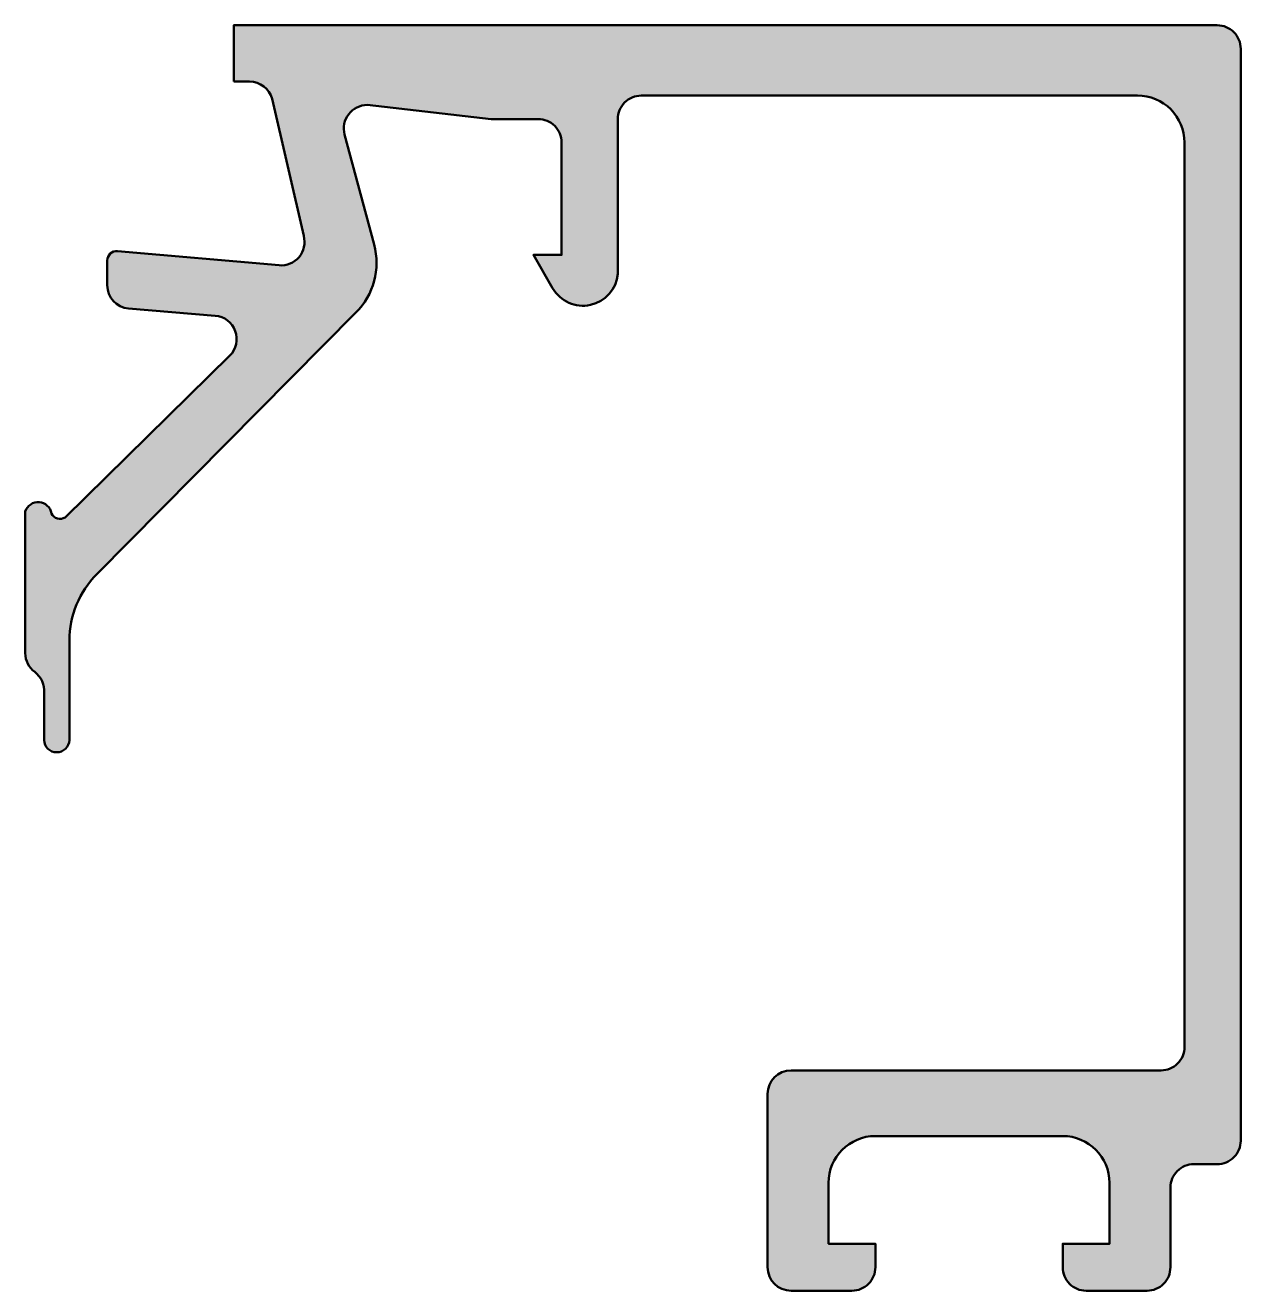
# Model space of a CAD drawing. Extents: x -4 to 22, y -27 to 0.
import ezdxf

# ---------------------------------------------------------------- set-up
doc = ezdxf.new("R2010")
doc.units = 0
doc.layers.add('0S-Alu contour', color=7, linetype='Continuous', lineweight=50)
doc.layers.add('0S-Alu hatch', color=252, linetype='Continuous', lineweight=25)

# ---------------------------------------------------------------- blocks, each defined once
blk = doc.blocks.new('188610__2D84DF5A_9566_4FF4_A302_E1FE6FEE990E_')
at = {"layer": '0S-Alu hatch'}
h = blk.add_hatch(color=256, dxfattribs=at)
edge = h.paths.add_edge_path()
edge.add_line((0.5, -1.20001220703125), (0.8369979858398441, -1.20001220703125))
edge.add_ellipse((0.8373748736087213, -1.698129857810147), major_axis=(-0.4981177933600426, 0), ratio=1, start_angle=194.7849358881762, end_angle=270.04335135354523, ccw=False)
edge.add_line((1.319000244140625, -1.571014404296875), (1.995002746582031, -4.492984771728515))
edge.add_ellipse((1.511470930152408, -4.62228875051399), major_axis=(-0.5005222636701439, 0), ratio=1, start_angle=85.1326183439088, end_angle=194.971474671667, ccw=False)
edge.add_line((1.469001770019529, -5.121006011962893), (-1.983001708984375, -4.81900405883789))
edge.add_arc((-2.000097428706193, -5.018171276399616), 0.1998995852524133, 85.09398406941837, 179.9535411302847)
edge.add_line((-2.199996948242187, -5.01800918579102), (-2.199996948242187, -5.547008514404295))
edge.add_arc((-1.700283569074169, -5.547197124063372), 0.4997134147620246, 179.9783745295333, 264.9807980324283)
edge.add_line((-1.744003295898437, -6.044994354248047), (0.1063804626464841, -6.19683837890625))
edge.add_ellipse((0.0642992872682494, -6.694553735843005), major_axis=(-0.4994911429163638, 0), ratio=1, start_angle=134.8194325658601, end_angle=265.1672114210391, ccw=False)
edge.add_line((0.4163780212402325, -7.048858642578125), (-3.100341796875, -10.50033569335937))
edge.add_ellipse((-3.208469390869143, -10.33209025069661), major_axis=(-0.199995263843304, 0), ratio=1, start_angle=24.542256927016695, end_angle=122.7279507786424, ccw=False)
edge.add_arc((-3.675735514404546, -10.46311090666817), 0.2893402009049104, 9.53912668103894, 161.4222630945793)
edge.add_line((-3.949998855590823, -10.37092971801759), (-3.949998855590819, -13.39865742436914))
edge.add_arc((-3.449998855590787, -13.39865742436915), 0.5000000000000329, 180, 233.1349635889985)
edge.add_ellipse((-4.052680887786275, -14.20237552305609), major_axis=(-0.5045837018826079, 0), ratio=1, start_angle=175.0260589006471, end_angle=233.1349635890009, ccw=False)
edge.add_line((-3.549997329711912, -14.24612426757813), (-3.549997329711914, -15.24996948242187))
edge.add_arc((-3.279513359069824, -15.24153434577916), 0.2706154650135358, 181.7862099046666, 358.2137900953334)
edge.add_line((-3.009029388427734, -15.24996948242187), (-3.009037017822265, -13.1251106262207))
edge.add_ellipse((-1.006400665246994, -13.12663506893191), major_axis=(-2.002636932791754, 0), ratio=1, start_angle=315.0223400847134, end_angle=359.9563854333871, ccw=False)
edge.add_line((-2.423030853271485, -11.71110916137696), (3.110000610351563, -6.127990722656251))
edge.add_arc((2.046545649105413, -5.066779044348758), 1.502367025987742, 315.0604944768676, 374.95863636598)
edge.add_line((3.498001098632812, -4.678985595703128), (2.868652343749999, -2.329406738281249))
edge.add_ellipse((3.351596119917219, -2.199994440166184), major_axis=(-0.4999822335264283, 0), ratio=1, start_angle=-90.00226737133482, end_angle=15.000874823385516, ccw=False)
edge.add_line((3.351615905761718, -1.700012207031249), (6.000000000000001, -2))
edge.add_line((6.000000000000001, -2), (7, -2))
edge.add_ellipse((7.000239304143123, -2.499760695856876), major_axis=(-0.4997607531507673, 0), ratio=1, start_angle=179.9725646364607, end_angle=270.0274353635385, ccw=False)
edge.add_line((7.5, -2.500000000000008), (7.499999999999999, -4.899993896484375))
edge.add_line((7.499999999999999, -4.899993896484375), (6.900001525878905, -4.899993896484375))
edge.add_line((6.900001525878905, -4.899993896484375), (7.309783935546875, -5.609771728515625))
edge.add_arc((7.956878696565703, -5.238234598710809), 0.7461712059317308, 209.8627989284283, 354.8152630996148)
edge.add_line((8.69999694824219, -5.305664062499997), (8.699996948242188, -2.000000000000002))
edge.add_ellipse((9.1997592028197, -1.999762254577511), major_axis=(-0.4997623111272849, 0), ratio=1, start_angle=-90.02725657681162, end_angle=0.02725657679940241, ccw=False)
edge.add_line((9.199996948242188, -1.499999999999998), (19.80000305175781, -1.5))
edge.add_ellipse((19.80051816637699, -2.49948488538081), major_axis=(-0.999485018120713, 0), ratio=1, start_angle=179.9704708980926, end_angle=270.02952910190385, ccw=False)
edge.add_line((20.80000305175781, -2.500000000000061), (20.80000305175781, -21.79999923706055))
edge.add_ellipse((20.30031033217548, -21.8003065039359), major_axis=(-0.499692814053313, 0), ratio=1, start_angle=89.9673910147194, end_angle=180.0352318379516, ccw=False)
edge.add_line((20.30002593994141, -22.29999923706054), (12.39999389648437, -22.29999923706055))
edge.add_arc((12.40003589597033, -22.8000412365465), 0.5000420012497564, 90.00481238232759, 179.9951876176889)
edge.add_line((11.89999389648438, -22.79999923706069), (11.89999389648437, -26.5))
edge.add_arc((12.40003589597031, -26.49995800051406), 0.5000420012497511, 180.0048123823111, 269.9951876176744)
edge.add_line((12.39999389648437, -27), (13.70001220703125, -27))
edge.add_arc((13.70002252714179, -26.50001032011055), 0.499989679995963, 269.9988173780341, 360.0011826222799)
edge.add_line((14.20001220703125, -26.49999999999995), (14.20001220703125, -26))
edge.add_line((14.20001220703125, -26), (13.20001220703125, -26))
edge.add_line((13.20001220703125, -26), (13.20001220703125, -24.69998168945313))
edge.add_ellipse((14.20005759288476, -24.70002707530663), major_axis=(-1.000045386883398, 0), ratio=1, start_angle=270.00260029983684, end_angle=359.99739970021847, ccw=False)
edge.add_line((14.20001220703125, -23.69998168945313), (18.20001220703125, -23.69998168945313))
edge.add_ellipse((18.19996682117775, -24.70002707530662), major_axis=(-1.000045386883387, 0), ratio=1, start_angle=180.0026002997815, end_angle=269.99739970016367, ccw=False)
edge.add_line((19.20001220703125, -24.69998168945408), (19.20001220703125, -26))
edge.add_line((19.20001220703125, -26), (18.20001220703125, -26))
edge.add_line((18.20001220703125, -26), (18.20001220703125, -26.5))
edge.add_arc((18.70000188692071, -26.50001032011054), 0.4999896799959666, 179.9988173777201, 270.0011826219655)
edge.add_line((18.70001220703125, -27), (20.00003051757813, -27))
edge.add_arc((20.00027535573902, -26.5002448381609), 0.4997552218141941, 269.9719298704007, 360.0280701296023)
edge.add_line((20.50003051757812, -26.49999999999998), (20.5, -24.79998779296875))
edge.add_ellipse((20.99975896863921, -24.79974676160795), major_axis=(-0.4997590267633391, 0), ratio=1, start_angle=-90.0276334783357, end_angle=0.027633478345592266, ccw=False)
edge.add_line((21, -24.29998779296875), (21.50003051757813, -24.29998779296875))
edge.add_arc((21.50027535573902, -23.80023263112965), 0.4997552218141941, 269.9719298704007, 360.0280701296023)
edge.add_line((22.00003051757812, -23.79998779296872), (22, -0.5))
edge.add_arc((21.50023930414311, -0.4997606958568853), 0.4997607531507762, 359.9725646364607, 450.0274353635398)
edge.add_line((21.49999999999998, -2e-16), (0.5, 0))
edge.add_line((0.5, 0), (0.5, -1.20001220703125))
at = {"layer": '0S-Alu contour', "color": 7}
for points in [[(21.49999999999998, -2e-16), (0.5, 0), (0.5, -1.20001220703125)], [(22.00003051757812, -23.79998779296872), (22, -0.5)], [(0.5, -1.20001220703125), (0.8369979858398441, -1.20001220703125)], [(1.319000244140625, -1.571014404296875), (1.995002746582031, -4.492984771728515)], [(9.199996948242188, -1.499999999999998), (19.80000305175781, -1.5)], [(3.351615905761718, -1.700012207031249), (6.000000000000001, -2), (7, -2)], [(8.69999694824219, -5.305664062499997), (8.699996948242188, -2.000000000000002)], [(3.498001098632812, -4.678985595703128), (2.868652343749999, -2.329406738281249)], [(7.5, -2.500000000000008), (7.499999999999999, -4.899993896484375), (6.900001525878905, -4.899993896484375), (7.309783935546875, -5.609771728515625)], [(20.80000305175781, -2.500000000000061), (20.80000305175781, -21.79999923706055)], [(1.469001770019529, -5.121006011962893), (-1.983001708984374, -4.81900405883789)], [(-2.199996948242187, -5.01800918579102), (-2.199996948242187, -5.547008514404295)], [(-2.423030853271485, -11.71110916137696), (3.110000610351562, -6.127990722656251)], [(-1.744003295898437, -6.044994354248047), (0.1063804626464841, -6.19683837890625)], [(0.4163780212402325, -7.048858642578125), (-3.100341796875, -10.50033569335937)], [(-3.949998855590823, -10.37092971801759), (-3.949998855590819, -13.39865742436914)], [(-3.009029388427734, -15.24996948242187), (-3.009037017822265, -13.1251106262207)], [(-3.549997329711912, -14.24612426757813), (-3.549997329711914, -15.24996948242187)], [(20.30002593994141, -22.29999923706054), (12.39999389648437, -22.29999923706055)], [(11.89999389648438, -22.79999923706069), (11.89999389648437, -26.5)], [(14.20001220703125, -23.69998168945313), (18.20001220703125, -23.69998168945313)], [(21, -24.29998779296875), (21.50003051757813, -24.29998779296875)], [(14.20001220703125, -26.49999999999995), (14.20001220703125, -26), (13.20001220703125, -26), (13.20001220703125, -24.69998168945313)], [(19.20001220703125, -24.69998168945408), (19.20001220703125, -26), (18.20001220703125, -26), (18.20001220703125, -26.5)], [(20.50003051757812, -26.49999999999998), (20.5, -24.79998779296875)], [(12.39999389648437, -27), (13.70001220703125, -27)], [(18.70001220703125, -27), (20.00003051757813, -27)]]:
    blk.add_lwpolyline(points, dxfattribs=at)
for centre, radius, start, end in [((21.50023930414311, -0.4997606958568853), 0.4997607531507762, 359.9725646364607, 90.02743536353987), ((-2.000097428706193, -5.018171276399616), 0.1998995852524133, 85.09398406941837, 179.9535411302847), ((2.046545649105413, -5.066779044348758), 1.502367025987742, 315.0604944768676, 14.95863636598001), ((7.956878696565703, -5.238234598710809), 0.7461712059317308, 209.8627989284283, 354.8152630996148), ((-1.700283569074169, -5.547197124063372), 0.4997134147620246, 179.9783745295333, 264.9807980324283), ((-3.675735514404546, -10.46311090666817), 0.2893402009049104, 9.53912668103894, 161.4222630945793), ((-3.449998855590787, -13.39865742436915), 0.5000000000000329, 180, 233.1349635889985), ((-3.279513359069824, -15.24153434577916), 0.2706154650135358, 181.7862099046666, 358.2137900953334), ((12.40003589597033, -22.8000412365465), 0.5000420012497564, 90.00481238232759, 179.9951876176889), ((21.50027535573902, -23.80023263112965), 0.4997552218141941, 269.9719298704007, 0.0280701296022991), ((12.40003589597031, -26.49995800051406), 0.5000420012497511, 180.0048123823111, 269.9951876176744), ((13.70002252714179, -26.50001032011055), 0.499989679995963, 269.9988173780341, 0.0011826222798784), ((18.70000188692071, -26.50001032011054), 0.4999896799959666, 179.9988173777201, 270.0011826219655), ((20.00027535573902, -26.5002448381609), 0.4997552218141941, 269.9719298704007, 0.0280701296022991)]:
    blk.add_arc(centre, radius, start, end, dxfattribs=at)
at = {"layer": '0S-Alu contour', "color": 7, "extrusion": (0, 0, -1)}
for centre, radius, start, end in [((-0.8373748736087213, -1.698129857810147), 0.4981177933600426, 89.95664864645477, 165.2150641118238), ((-9.1997592028197, -1.999762254577511), 0.499762311127285, 359.9727434232006, 90.02725657681167), ((-19.80051816637699, -2.49948488538081), 0.999485018120713, 89.97047089809614, 180.0295291019075), ((-3.351596119917219, -2.199994440166184), 0.4999822335264283, 344.9991251766145, 90.00226737133484), ((-7.000239304143123, -2.499760695856876), 0.4997607531507673, 89.97256463646154, 180.0274353635393), ((-1.511470930152408, -4.62228875051399), 0.5005222636701439, 165.028525328333, 274.8673816560912), ((-0.0642992872682494, -6.694553735843005), 0.4994911429163638, 94.8327885789609, 225.1805674341399), ((3.208469390869143, -10.33209025069661), 0.199995263843304, 237.2720492213576, 335.4577430729833), ((1.006400665246994, -13.12663506893191), 2.002636932791754, 0.0436145666129186, 44.97765991528658), ((4.052680887786275, -14.20237552305609), 0.5045837018826079, 126.8650364109991, 184.973941099353), ((-20.30031033217548, -21.8003065039359), 0.4996928140533131, 179.9647681620484, 270.0326089852806), ((-14.20005759288476, -24.70002707530663), 1.000045386883398, 0.0026002997815099, 89.99739970016314), ((-18.19996682117775, -24.70002707530662), 1.000045386883387, 90.00260029983635, 179.9973997002185), ((-20.99975896863921, -24.79974676160795), 0.4997590267633391, 359.9723665216544, 90.02763347833579)]:
    blk.add_arc(centre, radius, start, end, dxfattribs=at)
blk = doc.blocks.new('188610__0DABCBB1_3AD0_44D7_AA5F_DC5079660EE0_')
at = {"layer": '0S-Alu contour', "color": 7}
blk.add_blockref('188610__2D84DF5A_9566_4FF4_A302_E1FE6FEE990E_', (0, 0), dxfattribs=at)

msp = doc.modelspace()

# ---------------------------------------------------------------- block references
at = {"layer": '0S-Alu contour', "color": 7}
msp.add_blockref('188610__0DABCBB1_3AD0_44D7_AA5F_DC5079660EE0_', (0, 0), dxfattribs=at)

doc.saveas('drawing.dxf')
